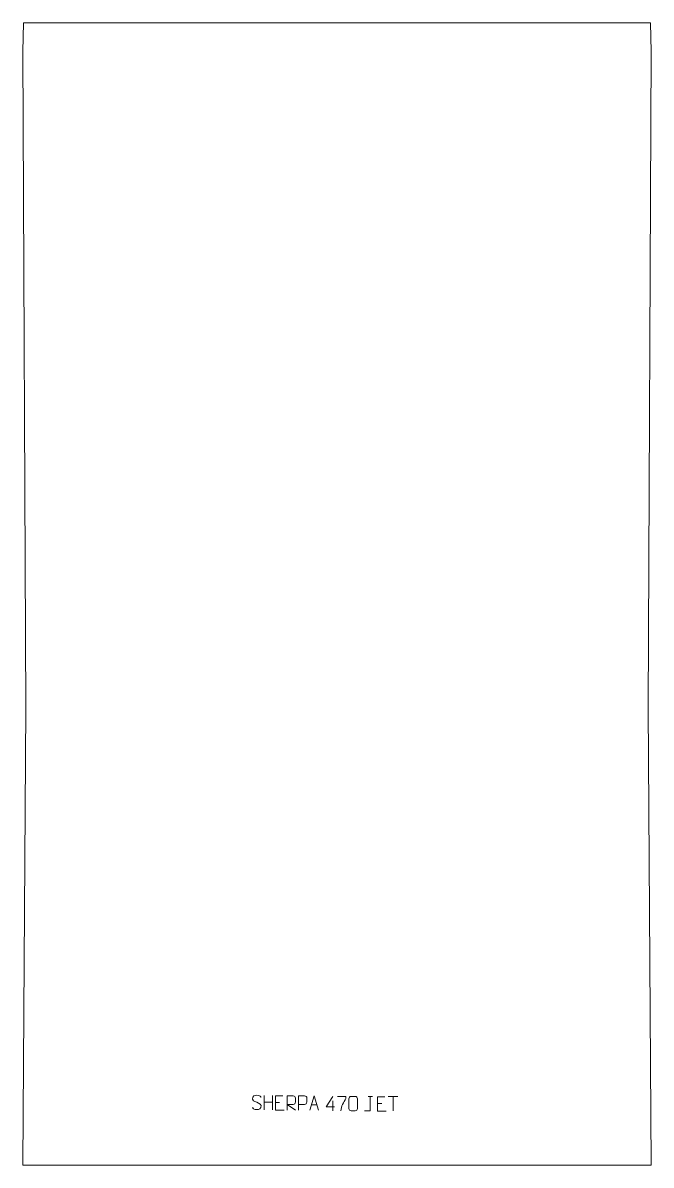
# Model space of a CAD drawing. Header units: millimetres. Extents: x -550 to 550, y -1875 to 125.
import ezdxf

# ---------------------------------------------------------------- set-up
doc = ezdxf.new("R2010")
doc.units = ezdxf.units.MM
doc.header["$MEASUREMENT"] = 0
doc.layers.add('layer 1', color=7, linetype='Continuous')

msp = doc.modelspace()

# ---------------------------------------------------------------- linework, layer by layer
at = {"layer": 'layer 1', "color": 242, "lineweight": 9}
msp.add_open_spline([(548.7503, 124.9989), (548.7503, 124.9989), (549.9997, 75), (549.9997, 75), (549.9997, 75), (549.9997, 75), (544.9998, -1075.0006), (544.9998, -1075.0006), (544.9998, -1075.0006), (544.9998, -1075.0006), (549.9997, -1874.9993), (549.9997, -1874.9993), (549.9997, -1874.9993), (549.9997, -1874.9993), (-549.9997, -1874.9993), (-549.9997, -1874.9993), (-549.9997, -1874.9993), (-549.9997, -1874.9993), (-544.9998, -1075.0006), (-544.9998, -1075.0006), (-544.9998, -1075.0006), (-544.9998, -1075.0006), (-549.9997, 75), (-549.9997, 75), (-549.9997, 75), (-549.9997, 75), (-548.7503, 124.9989), (-548.7503, 124.9989), (-548.7503, 124.9989), (-548.7503, 124.9989), (548.7503, 124.9989), (548.7503, 124.9989)], degree=3, knots=[0, 0, 0, 0, 0.111111111, 0.111111111, 0.111111111, 0.111111111, 0.222222222, 0.222222222, 0.222222222, 0.222222222, 0.333333333, 0.333333333, 0.333333333, 0.333333333, 0.444444444, 0.444444444, 0.444444444, 0.444444444, 0.555555556, 0.555555556, 0.555555556, 0.555555556, 0.666666667, 0.666666667, 0.666666667, 0.666666667, 0.777777778, 0.777777778, 0.777777778, 0.777777778, 1, 1, 1, 1], dxfattribs=at)
at = {"layer": 'layer 1', "color": 250, "lineweight": 9}
for points, knots in [([(-140.3844, -1764.9948), (-144.6327, -1763.5244), (-149.5408, -1761.7286), (-147.5357, -1756.2083), (-147.5357, -1756.2083), (-146.0322, -1752.0684), (-140.8186, -1752.4569), (-137.215, -1753.058), (-137.215, -1753.058), (-134.3544, -1753.5352), (-133.4897, -1754.7484), (-133.1791, -1756.8325)], [0, 0, 0, 0, 0.25, 0.25, 0.25, 0.25, 0.5, 0.5, 0.5, 0.5, 1, 1, 1, 1]), ([(-94.6786, -1753.7098), (-94.6786, -1753.7098), (-107.5525, -1753.7098), (-107.5525, -1753.7098), (-107.5525, -1753.7098), (-107.5525, -1753.7098), (-107.5525, -1778.6634), (-107.5525, -1778.6634), (-107.5525, -1778.6634), (-107.5525, -1778.6634), (-92.6867, -1778.6634), (-92.6867, -1778.6634)], [0, 0, 0, 0, 0.25, 0.25, 0.25, 0.25, 0.5, 0.5, 0.5, 0.5, 1, 1, 1, 1]), ([(-87.4516, -1778.6633), (-87.4516, -1778.6633), (-87.4516, -1753.7098), (-87.4516, -1753.7098), (-87.4516, -1753.7098), (-83.8568, -1753.7098), (-80.2613, -1753.7098), (-76.6661, -1753.7098), (-76.6661, -1753.7098), (-74.3408, -1753.7475), (-72.7835, -1755.2375), (-72.7876, -1757.6039), (-72.7876, -1757.6039), (-72.788, -1759.6394), (-72.788, -1762.6988), (-72.7876, -1764.7348), (-72.7876, -1764.7348), (-72.7941, -1766.6103), (-74.6064, -1768.5521), (-76.6159, -1768.5712), (-76.6159, -1768.5712), (-76.6159, -1768.5712), (-87.4516, -1768.5712), (-87.4516, -1768.5712), (-87.4516, -1768.5712), (-87.4516, -1768.5712), (-72.7969, -1778.6633), (-72.7969, -1778.6633)], [0, 0, 0, 0, 0.125, 0.125, 0.125, 0.125, 0.25, 0.25, 0.25, 0.25, 0.375, 0.375, 0.375, 0.375, 0.5, 0.5, 0.5, 0.5, 0.625, 0.625, 0.625, 0.625, 0.75, 0.75, 0.75, 0.75, 1, 1, 1, 1]), ([(-67.4516, -1778.6634), (-67.4516, -1778.6634), (-67.4516, -1753.7098), (-67.4516, -1753.7098), (-67.4516, -1753.7098), (-63.8566, -1753.7098), (-60.2613, -1753.7098), (-56.6659, -1753.7098), (-56.6659, -1753.7098), (-54.3407, -1753.7477), (-52.7833, -1755.2378), (-52.7875, -1757.6039), (-52.7875, -1757.6039), (-52.7879, -1759.6396), (-52.7879, -1762.6989), (-52.7875, -1764.7349), (-52.7875, -1764.7349), (-52.794, -1766.6103), (-54.6062, -1768.5522), (-56.6158, -1768.5713), (-56.6158, -1768.5713), (-56.6158, -1768.5713), (-67.4516, -1768.5713), (-67.4516, -1768.5713)], [0, 0, 0, 0, 0.142857143, 0.142857143, 0.142857143, 0.142857143, 0.285714286, 0.285714286, 0.285714286, 0.285714286, 0.428571429, 0.428571429, 0.428571429, 0.428571429, 0.571428571, 0.571428571, 0.571428571, 0.571428571, 0.714285714, 0.714285714, 0.714285714, 0.714285714, 1, 1, 1, 1]), ([(-47.59, -1778.6633), (-47.59, -1778.6633), (-40.219, -1753.7098), (-40.219, -1753.7098), (-40.219, -1753.7098), (-40.219, -1753.7098), (-32.6491, -1778.6633), (-32.6491, -1778.6633)], [0, 0, 0, 0, 0.333333333, 0.333333333, 0.333333333, 0.333333333, 1, 1, 1, 1]), ([(-4.2939, -1772.8581), (-4.2939, -1772.8581), (-19.1156, -1772.8581), (-19.1156, -1772.8581), (-19.1156, -1772.8581), (-19.1156, -1772.8581), (-7.238, -1754.7876), (-7.238, -1754.7876)], [0, 0, 0, 0, 0.333333333, 0.333333333, 0.333333333, 0.333333333, 1, 1, 1, 1]), ([(0.8872, -1754.7954), (0.8872, -1754.7954), (15.7033, -1754.7954), (15.7033, -1754.7954), (15.7033, -1754.7954), (15.703, -1756.045), (15.703, -1757.2946), (15.7033, -1758.5444), (15.7033, -1758.5444), (11.7089, -1764.5415), (6.7937, -1772.3751), (6.7937, -1779.7539)], [0, 0, 0, 0, 0.25, 0.25, 0.25, 0.25, 0.5, 0.5, 0.5, 0.5, 1, 1, 1, 1]), ([(24.7146, -1754.7754), (27.0807, -1754.7754), (29.4472, -1754.7754), (31.8137, -1754.7754), (31.8137, -1754.7754), (33.7942, -1754.7398), (35.8202, -1756.2341), (35.8473, -1758.6762), (35.8473, -1758.6762), (35.8469, -1764.4336), (35.8469, -1770.1914), (35.8473, -1775.9496), (35.8473, -1775.9496), (35.7052, -1778.2772), (33.9988, -1779.7595), (31.8137, -1779.7703), (31.8137, -1779.7703), (29.4413, -1779.7699), (27.0689, -1779.7699), (24.6969, -1779.7703), (24.6969, -1779.7703), (22.7384, -1779.8759), (20.732, -1777.988), (20.7434, -1775.967), (20.7434, -1775.967), (20.7438, -1770.1864), (20.7438, -1764.4061), (20.7434, -1758.6263), (20.7434, -1758.6263), (20.7477, -1756.4843), (22.5248, -1754.7618), (24.7146, -1754.7754)], [0, 0, 0, 0, 0.111111111, 0.111111111, 0.111111111, 0.111111111, 0.222222222, 0.222222222, 0.222222222, 0.222222222, 0.333333333, 0.333333333, 0.333333333, 0.333333333, 0.444444444, 0.444444444, 0.444444444, 0.444444444, 0.555555556, 0.555555556, 0.555555556, 0.555555556, 0.666666667, 0.666666667, 0.666666667, 0.666666667, 0.777777778, 0.777777778, 0.777777778, 0.777777778, 1, 1, 1, 1]), ([(48.2733, -1779.7515), (48.2733, -1779.7515), (58.2953, -1779.7515), (58.2953, -1779.7515), (58.2953, -1779.7515), (58.2953, -1779.7515), (58.2953, -1754.7979), (58.2953, -1754.7979)], [0, 0, 0, 0, 0.333333333, 0.333333333, 0.333333333, 0.333333333, 1, 1, 1, 1]), ([(84.0011, -1755.395), (84.0011, -1755.395), (71.1272, -1755.395), (71.1272, -1755.395), (71.1272, -1755.395), (71.1272, -1755.395), (71.1272, -1780.3486), (71.1272, -1780.3486), (71.1272, -1780.3486), (71.1272, -1780.3486), (85.993, -1780.3486), (85.993, -1780.3486)], [0, 0, 0, 0, 0.25, 0.25, 0.25, 0.25, 0.5, 0.5, 0.5, 0.5, 1, 1, 1, 1]), ([(-140.3844, -1764.9949), (-136.3658, -1766.6416), (-131.3363, -1768.5299), (-133.1703, -1773.8902), (-133.1703, -1773.8902), (-134.6301, -1778.1566), (-139.5409, -1777.8999), (-143.267, -1777.3452), (-143.267, -1777.3452), (-146.017, -1776.9354), (-147.2379, -1775.7219), (-147.6159, -1773.6097)], [0, 0, 0, 0, 0.25, 0.25, 0.25, 0.25, 0.5, 0.5, 0.5, 0.5, 1, 1, 1, 1])]:
    msp.add_open_spline(points, degree=3, knots=knots, dxfattribs=at)
for points in [[(-127.7061, -1753.1127), (-127.7061, -1753.1127), (-127.7061, -1777.8902), (-127.7061, -1777.8902)], [(-113.0628, -1753.1127), (-113.0628, -1753.1127), (-113.0628, -1778.0662), (-113.0628, -1778.0662)], [(54.7112, -1754.7979), (54.7112, -1754.7979), (61.8794, -1754.7979), (61.8794, -1754.7979)], [(89.8017, -1754.8214), (89.8017, -1754.8214), (106.7889, -1754.8214), (106.7889, -1754.8214)], [(98.2955, -1779.7514), (98.2955, -1779.7514), (98.2955, -1754.7979), (98.2955, -1754.7979)], [(-127.7061, -1764.995), (-127.7061, -1764.995), (-113.0628, -1764.9946), (-113.0628, -1764.9946)], [(-107.5525, -1765.5895), (-107.5525, -1765.5895), (-100.3844, -1765.5895), (-100.3844, -1765.5895)], [(-44.8674, -1769.4139), (-44.8674, -1769.4139), (-35.3717, -1769.4139), (-35.3717, -1769.4139)], [(-7.238, -1762.097), (-7.238, -1762.097), (-7.238, -1779.7617), (-7.238, -1779.7617)], [(71.1272, -1767.2747), (71.1272, -1767.2747), (78.2953, -1767.2747), (78.2953, -1767.2747)]]:
    msp.add_open_spline(points, degree=3, dxfattribs=at)

doc.saveas('drawing.dxf')
